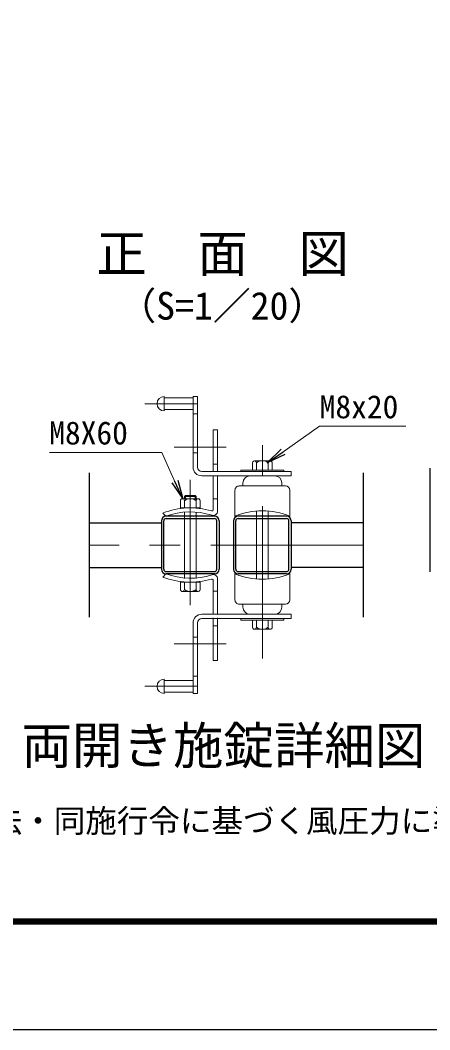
# Model space of a CAD drawing. Units: millimetres, scale not verified. Extents: x -4200 to 4200, y -2970 to 2970.
# Drawn here: x 824 to 1676, y -2970 to -869 of the extents above; entities that cross this region are included whole.
import ezdxf
from ezdxf.enums import TextEntityAlignment as Align

# ---------------------------------------------------------------- set-up
doc = ezdxf.new("R2010")
doc.units = ezdxf.units.MM
doc.header["$LTSCALE"] = 10
doc.linetypes.add('USER1', pattern=[50.8, 31.75, -6.35, 6.35, -6.35])
for name, color, linetype, lineweight in [('0-0_D-TTL-TXT', 7, 'Continuous', 25), ('0-1_D-BMK', 2, 'USER1', 13), ('0-2_D-STR1', 1, 'Continuous', 25), ('0-3_D-STR3', 3, 'Continuous', 13), ('0-7_D-STR-TXT', 7, 'Continuous', 13), ('0-C_D-TTL', 7, 'Continuous', 25)]:
    doc.layers.add(name, color=color, linetype=linetype, lineweight=lineweight)
doc.layers.add('0-A_0', color=7, linetype='Continuous')
doc.styles.add('ＭＳ ゴシック', font='')
doc.styles.get('ＭＳ ゴシック').set_extended_font_data('MS Gothic')

# ---------------------------------------------------------------- blocks, each defined once
blk = doc.blocks.new('_Open')
at = {"layer": '0-A_0'}
blk.add_line((-10, 1.667), (0, 0), dxfattribs=at)
blk.add_lwpolyline([(-10, -1.667), (0, 0), (-10, 0)], dxfattribs=at)

msp = doc.modelspace()

# ---------------------------------------------------------------- linework, layer by layer
at = {"layer": '0-0_D-TTL-TXT', "color": 2}
msp.add_line((1675.67, -1800.94), (1675.67, -2016.61), dxfattribs=at)
at = {"layer": '0-1_D-BMK'}
for p, q in [((1083.21, -1667), (1192.41, -1667)), ((1327.41, -2197.36), (1327.41, -1737.64)), ((1143.87, -1757), (1252.29, -1757)), ((1177.41, -1825.38), (1177.41, -2086.21)), ((1537.41, -1961), (967.41, -1961)), ((1143.87, -2166.5), (1252.29, -2166.5)), ((1083.21, -2255), (1192.41, -2255))]:
    msp.add_line(p, q, dxfattribs=at)
at = {"layer": '0-2_D-STR1'}
for p, q in [((967.41, -1811), (967.41, -2111)), ((1537.41, -1811), (1537.41, -2111)), ((1117.41, -1910.6), (1117.41, -2011.4)), ((1122.21, -2011.4), (1122.21, -1910.6)), ((1227.81, -1901), (1127.01, -1901)), ((1127.01, -1905.8), (1227.81, -1905.8)), ((1232.61, -2011.4), (1232.61, -1910.6)), ((1237.41, -1910.6), (1237.41, -2011.4)), ((1267.41, -1910.6), (1267.41, -2011.4)), ((1272.21, -2011.4), (1272.21, -1910.6)), ((1377.81, -1901), (1277.01, -1901)), ((1277.01, -1905.8), (1377.81, -1905.8)), ((1382.61, -2011.4), (1382.61, -1910.6)), ((1387.41, -1910.6), (1387.41, -2011.4)), ((967.41, -1914.5), (1117.41, -1914.5)), ((1537.41, -1914.5), (1387.41, -1914.5)), ((967.41, -2007.5), (1117.41, -2007.5)), ((1127.01, -2016.2), (1227.81, -2016.2)), ((1277.01, -2016.2), (1377.81, -2016.2)), ((1537.41, -2007.5), (1387.41, -2007.5)), ((1227.81, -2021), (1127.01, -2021)), ((1377.81, -2021), (1277.01, -2021))]:
    msp.add_line(p, q, dxfattribs=at)
for centre, radius, start, end in [((1127.01, -1910.6), 9.6, 90, 180), ((1127.01, -1910.6), 4.8, 89.99997, 180), ((1227.81, -1910.6), 9.6, 0, 90), ((1227.81, -1910.6), 4.8, 0, 89.99997), ((1277.01, -1910.6), 9.6, 90, 180), ((1277.01, -1910.6), 4.8, 89.99997, 180), ((1377.81, -1910.6), 9.6, 0, 90), ((1377.81, -1910.6), 4.8, 0, 89.99997), ((1127.01, -2011.4), 9.6, 180, 270), ((1127.01, -2011.4), 4.8, 180, 270.00003), ((1227.81, -2011.4), 9.6, 270, 0), ((1227.81, -2011.4), 4.8, 270.00003, 0), ((1277.01, -2011.4), 9.6, 180, 270), ((1277.01, -2011.4), 4.8, 180, 270.00003), ((1377.81, -2011.4), 9.6, 270, 0), ((1377.81, -2011.4), 4.8, 270.00003, 0)]:
    msp.add_arc(centre, radius, start, end, dxfattribs=at)
at = {"layer": '0-3_D-STR3'}
for p, q in [((1123.41, -1652), (1123.41, -1682)), ((1123.41, -1655), (1183.41, -1655)), ((1183.41, -1652), (1183.41, -1799)), ((1183.41, -1652), (1192.41, -1652)), ((1192.41, -1652), (1192.41, -1799)), ((1123.41, -1679), (1183.41, -1679)), ((1192.41, -1688), (1183.41, -1688)), ((1225.41, -1808), (1225.41, -1721)), ((1234.41, -1721), (1225.41, -1721)), ((1234.41, -1808), (1234.41, -1721)), ((1192.41, -1769), (1183.41, -1769)), ((1311.23, -1785.68), (1343.64, -1785.68)), ((1234.41, -1793), (1225.41, -1793)), ((1372.41, -1805), (1282.41, -1805)), ((1282.41, -1805), (1282.41, -1808)), ((1307.07, -1789.89), (1307.07, -1805.14)), ((1315.4, -1789.89), (1315.4, -1805)), ((1339.43, -1789.89), (1339.43, -1805)), ((1347.84, -1789.89), (1347.84, -1804.89)), ((1372.41, -1805), (1372.41, -1808)), ((1201.41, -1808), (1387.41, -1808)), ((1201.41, -1817), (1387.41, -1817)), ((1225.41, -1817), (1225.41, -1887.15)), ((1234.41, -1817), (1234.41, -1890.51)), ((1387.41, -1817), (1387.41, -1808)), ((1270.41, -1847), (1270.41, -1901)), ((1279.41, -1838), (1375.41, -1838)), ((1286.91, -1838), (1286.91, -1832)), ((1367.91, -1838), (1367.91, -1832)), ((1384.41, -1847), (1384.41, -1901)), ((1156.98, -1868.77), (1156.98, -1883.77)), ((1193.6, -1864.56), (1161.19, -1864.56)), ((1165.4, -1868.77), (1165.4, -1883.88)), ((1165.41, -1860.03), (1177.41, -1860.03)), ((1177.41, -1858.23), (1187.61, -1858.23)), ((1189.41, -1860.03), (1177.41, -1860.03)), ((1187.61, -1858.23), (1187.61, -1864.56)), ((1189.43, -1868.77), (1189.43, -1883.88)), ((1197.76, -1868.77), (1197.76, -1884.02)), ((1225.41, -1865), (1234.41, -1865)), ((1156.98, -1883.77), (1197.76, -1883.77)), ((1315.4, -2031.59), (1315.4, -1890.42)), ((1339.43, -2031.59), (1339.43, -1890.42)), ((1126.47, -1901), (1120.41, -1894.34)), ((1165.4, -2030.93), (1165.4, -1892.57)), ((1189.43, -2030.93), (1189.43, -1892.57)), ((1126.47, -2021), (1120.41, -2027.66)), ((1225.41, -2103.5), (1225.41, -2034.86)), ((1234.41, -2103.5), (1234.41, -2031.5)), ((1270.41, -2075), (1270.41, -2021)), ((1384.41, -2075), (1384.41, -2021)), ((1156.98, -2053.49), (1156.98, -2038.23)), ((1197.76, -2038.23), (1156.98, -2038.23)), ((1193.6, -2057.7), (1161.19, -2057.7)), ((1165.4, -2053.49), (1165.4, -2038.37)), ((1189.43, -2053.49), (1189.43, -2038.37)), ((1197.76, -2053.49), (1197.76, -2038.23)), ((1225.41, -2057), (1234.41, -2057)), ((1279.41, -2084), (1375.41, -2084)), ((1286.91, -2084), (1286.91, -2090)), ((1367.91, -2084), (1367.91, -2090)), ((1183.41, -2270), (1183.41, -2121.5)), ((1201.41, -2105), (1387.41, -2105)), ((1201.41, -2114), (1387.41, -2114)), ((1225.41, -2112.5), (1225.41, -2201)), ((1234.41, -2112.5), (1234.41, -2201)), ((1282.41, -2117), (1282.41, -2114)), ((1372.41, -2117), (1282.41, -2117)), ((1307.07, -2132.11), (1307.07, -2116.86)), ((1315.4, -2132.11), (1315.4, -2117)), ((1339.43, -2132.11), (1339.43, -2117)), ((1347.84, -2132.11), (1347.84, -2117.11)), ((1372.41, -2117), (1372.41, -2114)), ((1387.41, -2105), (1387.41, -2114)), ((1192.41, -2270), (1192.41, -2123)), ((1234.41, -2129), (1225.41, -2129)), ((1311.23, -2136.33), (1343.64, -2136.33)), ((1192.41, -2153), (1183.41, -2153)), ((1234.41, -2201), (1225.41, -2201)), ((1123.41, -2270), (1123.41, -2240)), ((1123.41, -2243), (1183.41, -2243)), ((1192.41, -2234), (1183.41, -2234)), ((1123.41, -2267), (1183.41, -2267)), ((1183.41, -2270), (1192.41, -2270))]:
    msp.add_line(p, q, dxfattribs=at)
for points in [[(1165.41, -1864.56), (1165.41, -1860.03), (1167.21, -1858.23)], [(1177.41, -1858.23), (1167.21, -1858.23), (1167.21, -1864.56)], [(1189.41, -1864.56), (1189.41, -1860.03), (1187.61, -1858.23)]]:
    msp.add_lwpolyline(points, dxfattribs=at)
for centre, radius, start, end in [((1123.41, -1667), 15, 90.00001, 270), ((1311.23, -1789.84), 4.16, 359.29981, 180.701), ((1327.41, -1804.92), 19.24, 51.35043, 128.64746), ((1343.64, -1789.9), 4.21, 0.08393, 179.91606), ((1201.41, -1799), 18, 180.00001, 269.99995), ((1201.41, -1799), 9, 180.00001, 270), ((1301.91, -1832), 15, 90.00001, 179.99999), ((1352.91, -1832), 15, 0, 90), ((1279.41, -1847), 9, 90, 180.00001), ((1375.41, -1847), 9, 0, 90), ((1161.19, -1868.78), 4.21, 0.08393, 179.91608), ((1177.42, -1883.8), 19.24, 51.35253, 128.64959), ((1193.6, -1868.72), 4.16, 359.29901, 180.70018), ((1177.41, -2042.77), 159, 73.87238, 111.00754), ((1222.41, -1887.15), 3, 253.8728, 0.00001), ((1225.41, -1890.51), 9, 252.42887, 0.00001), ((1327.41, -2042.34), 152.4, 68.0365, 111.96349), ((1177.41, -2042.09), 150, 72.42905, 109.85261), ((1177.41, -1879.23), 159, 248.99246, 286.12762), ((1177.41, -1879.92), 150, 250.14739, 287.57095), ((1222.41, -2034.86), 3, 359.99999, 106.1272), ((1225.41, -2031.5), 9, 359.99999, 107.57113), ((1327.41, -1879.66), 152.4, 248.03651, 291.9635), ((1161.19, -2053.48), 4.21, 180.08392, 359.91607), ((1177.42, -2038.46), 19.24, 231.35041, 308.64747), ((1193.6, -2053.54), 4.16, 179.29982, 0.70099), ((1279.41, -2075), 9, 179.99999, 270), ((1375.41, -2075), 9, 270, 0), ((1301.91, -2090), 15, 180.00001, 269.99999), ((1352.91, -2090), 15, 270, 0), ((1201.41, -2123), 18, 90.00005, 179.99999), ((1201.41, -2123), 9, 90, 179.99999), ((1311.23, -2132.16), 4.16, 179.299, 0.70019), ((1327.41, -2117.09), 19.24, 231.35254, 308.64957), ((1343.64, -2132.11), 4.21, 180.08394, 359.91607), ((1123.41, -2255), 15, 90, 269.99999)]:
    msp.add_arc(centre, radius, start, end, dxfattribs=at)
at = {"layer": '0-7_D-STR-TXT'}
for points in [[(1625.81, -1713.63), (1446.51, -1713.63), (1339.35, -1788.98)], [(884.75, -1768.19), (1118.34, -1768.19), (1160.94, -1863.38)]]:
    msp.add_lwpolyline(points, dxfattribs=at)
at = {"layer": '0-C_D-TTL', "color": 2}
msp.add_lwpolyline([(-4199.68, 2970.23), (4200.32, 2970.23), (4200.32, -2969.77), (-4199.68, -2969.77)], close=True, dxfattribs=at)
at = {"layer": '0-C_D-TTL'}
for points in [[(-3929.68, 2750.23), (3930.32, 2750.23), (3930.32, -2749.77), (-3929.68, -2749.77)], [(-3927.18, 2747.73), (3927.82, 2747.73), (3927.82, -2747.27), (-3927.18, -2747.27)], [(-3924.68, 2745.23), (3925.32, 2745.23), (3925.32, -2744.77), (-3924.68, -2744.77)], [(-3922.18, 2742.73), (3922.82, 2742.73), (3922.82, -2742.27), (-3922.18, -2742.27)], [(-3919.68, 2740.23), (3920.32, 2740.23), (3920.32, -2739.77), (-3919.68, -2739.77)]]:
    msp.add_lwpolyline(points, close=True, dxfattribs=at)

# ---------------------------------------------------------------- block references
at = {"layer": '0-7_D-STR-TXT', "xscale": 4, "yscale": 4}
for p, rotation in [((1337.72, -1790.13), 215.11702), ((1161.76, -1865.2), 294.10901)]:
    msp.add_blockref('_Open', p, dxfattribs=dict(at, rotation=rotation))

# ---------------------------------------------------------------- texts
at = {"layer": '0-0_D-TTL-TXT', "style": 'ＭＳ ゴシック'}
for s, height, p in [('正\u3000面\u3000図', 76.98, (982.41, -1416.08)), ('（S=1／20）', 57.7, (1027.9, -1509.28)), ('両開き施錠詳細図', 76.98, (826.47, -2439.77)), ('（設計条件）風荷重：昭和57年改正 建築基準法・同施行令に基づく風圧力に準拠。', 48.09, (-582.13, -2573.38))]:
    msp.add_text(s, height=height, dxfattribs=at).set_placement(p, align=Align.BOTTOM_LEFT)
at = {"layer": '0-7_D-STR-TXT', "style": 'ＭＳ ゴシック'}
for s, p in [('M8x20', (1446.63, -1711.68)), ('M8X60', (884.12, -1766.22))]:
    msp.add_text(s, height=48.09, dxfattribs=at).set_placement(p, align=Align.BOTTOM_LEFT)

doc.saveas('drawing.dxf')
